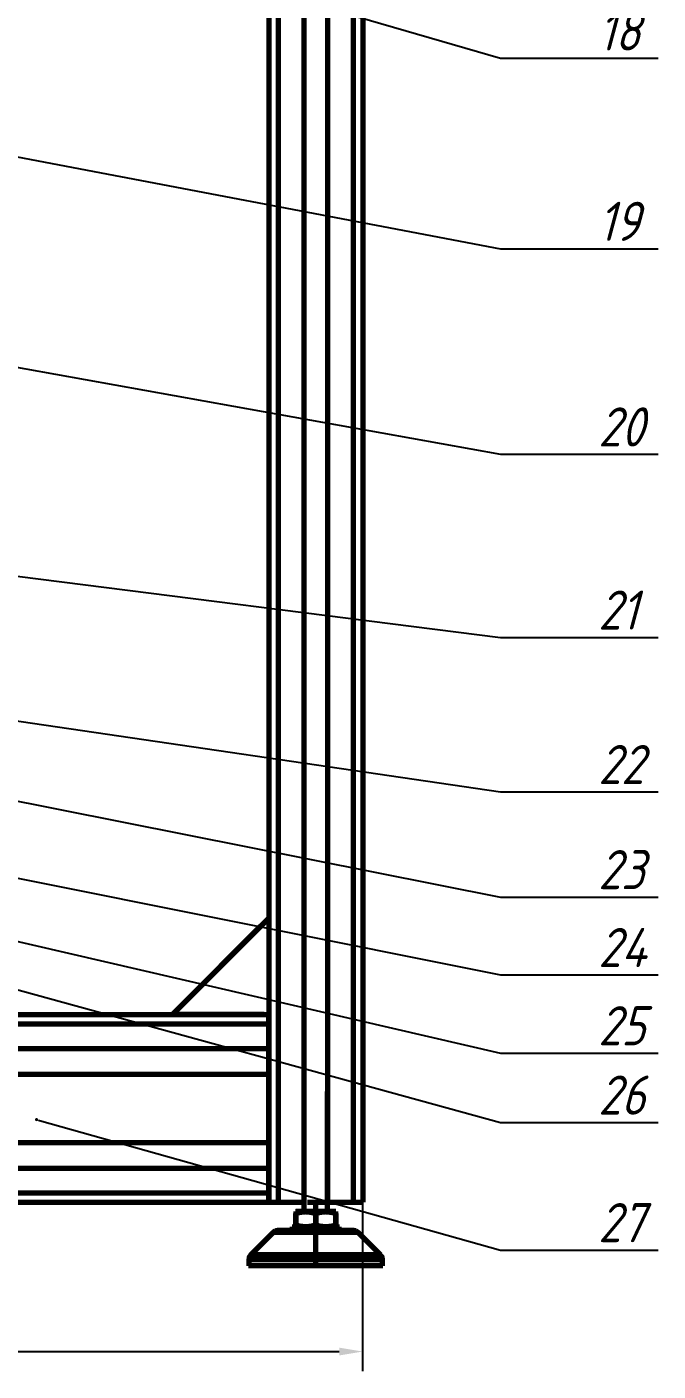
# Model space of a CAD drawing. Header units: millimetres. Extents: x 0 to 1189, y 0 to 1154.
# Drawn here: x 428.7 to 509.3, y 337.6 to 509.3 of the extents above; entities that cross this region are included whole.
import ezdxf
from ezdxf import colors
from ezdxf.entities.mleader import LeaderData, LeaderLine
from ezdxf.math import Vec2, Vec3

# ---------------------------------------------------------------- set-up
doc = ezdxf.new("R2010")
doc.units = ezdxf.units.MM
doc.layers.add('1', color=7, linetype='Continuous', true_color=0xffffff)
doc.layers.add('c粗实线', color=250, linetype='Continuous', lineweight=70)
doc.styles.add('数字', font='gbeitc.shx', dxfattribs={"bigfont": 'gbcbig.shx'})
doc.dimstyles.new('2：1比例标注', dxfattribs={"dimtxt": 3.5, "dimasz": 3, "dimexe": 2.5, "dimexo": 0, "dimgap": 0.09, "dimtad": 1, "dimdec": 4, "dimlfac": 3.333333, "dimdsep": 46, "dimtxsty": '数字', "dimcen": 2.5, "dimadec": 0, "dimazin": 0, "dimtfac": 1, "dimtdec": 4, "dimtmove": 0, "dimatfit": 3, "dimfxl": 1, "dimtolj": 1, "dimtzin": 0, "dimarcsym": 0})

# ---------------------------------------------------------------- blocks, each defined once
blk = doc.blocks.new('_Dot')
at = {"color": 0, "linetype": 'ByBlock', "lineweight": -2}
blk.add_line((-0.5, 0), (-1, 0), dxfattribs=at)
at = {"color": 0, "linetype": 'ByBlock', "lineweight": 35, "const_width": 0.5}
blk.add_lwpolyline([(-0.25, 0, 1), (0.25, 0, 1)], format="xyb", close=True, dxfattribs=at)
blk = doc.blocks.new('*D71')
at = {"color": 0, "linetype": 'Continuous', "lineweight": -2, "transparency": 16777216}
for p, q in [((177.56, 359.18), (177.56, 337.61)), ((471.56, 359.18), (471.56, 337.61)), ((180.56, 340.11), (468.56, 340.11))]:
    blk.add_line(p, q, dxfattribs=at)
at = {"color": 0, "linetype": 'Continuous', "lineweight": 70, "transparency": 16777216}
for points in [[(180.56, 340.61), (180.56, 339.61), (177.56, 340.11)], [(468.56, 340.61), (468.56, 339.61), (471.56, 340.11)]]:
    blk.add_solid(points, dxfattribs=at)
at = {"layer": 'Defpoints', "color": 0, "linetype": 'Continuous', "lineweight": 70, "transparency": 16777216}
for p in [(177.56, 359.18), (471.56, 359.18), (471.56, 340.11)]:
    blk.add_point(p, dxfattribs=at)
at = {"color": 0, "linetype": 'Continuous', "lineweight": 35, "transparency": 16777216, "insert": (324.56, 341.95), "char_height": 3.5, "attachment_point": 5, "style": '数字'}
blk.add_mtext('\\A1;980', dxfattribs=at)

msp = doc.modelspace()

# ---------------------------------------------------------------- linework, layer by layer
at = {"layer": '1', "color": 18, "linetype": 'Continuous', "lineweight": 70, "true_color": 0x000000}
for p, q in [((459.564091, 779.181232), (459.564238, 359.181232)), ((460.764091, 779.181232), (460.764238, 359.181232)), ((464.064091, 779.181232), (464.064238, 359.181232)), ((467.064091, 779.181232), (467.064238, 359.181232)), ((470.364091, 779.181232), (470.364238, 359.181232)), ((471.564091, 779.181232), (471.564238, 359.181232)), ((459.564225, 395.482166), (447.263292, 383.181228)), ((448.314229, 384.231214), (458.51422, 394.431214)), ((189.564229, 383.18114), (459.564229, 383.181232)), ((458.964229, 383.181214), (447.714229, 383.181214)), ((189.564229, 381.98114), (459.564229, 381.981232)), ((459.564229, 378.831232), (459.564229, 381.981232)), ((189.564229, 378.83114), (459.564229, 378.831232)), ((459.564229, 376.523297), (459.564229, 377.839148)), ((189.564229, 375.53114), (459.564229, 375.531232)), ((459.564238, 366.831232), (459.564229, 375.531232)), ((464.064229, 373.337647), (464.064238, 357.981232)), ((467.064238, 357.981232), (467.064229, 373.337647)), ((189.564238, 366.83114), (459.564238, 366.831232)), ((459.564238, 364.523316), (459.564238, 365.839148)), ((189.564238, 363.53114), (459.564238, 363.531232)), ((459.564238, 360.381232), (459.564238, 363.531232)), ((189.564238, 360.38114), (459.564238, 360.381232)), ((189.564238, 359.18114), (459.564238, 359.181232)), ((460.764238, 359.181232), (464.064238, 359.181232)), ((464.496953, 359.181232), (466.631523, 359.181232)), ((463.01422, 357.753467), (463.01422, 356.258997)), ((463.014229, 357.753467), (463.01422, 357.753467)), ((463.014229, 357.753467), (463.014238, 357.753467)), ((463.014229, 356.258997), (463.014229, 357.753467)), ((463.014238, 357.75347), (463.014238, 356.258982)), ((463.014238, 357.753467), (463.014238, 356.258979)), ((465.564229, 357.753467), (465.564229, 356.258997)), ((465.564238, 357.753467), (465.564229, 357.753467)), ((465.564238, 357.75347), (465.564238, 357.981217)), ((465.564238, 357.75347), (465.564238, 356.258982)), ((465.564247, 357.753467), (465.564238, 357.753467)), ((465.564247, 357.753467), (465.564238, 357.753467)), ((465.564238, 356.258997), (465.564238, 357.753467)), ((465.564247, 356.258997), (465.564247, 357.753467)), ((468.114238, 357.75347), (468.114238, 356.258982)), ((468.114238, 357.75347), (468.114238, 356.258982)), ((468.114247, 357.753452), (468.114247, 356.258982)), ((468.114256, 356.258982), (468.114256, 357.753452)), ((460.41761, 355.512714), (460.12563, 355.317615)), ((463.014229, 356.258997), (463.01422, 356.258997)), ((465.564229, 356.258997), (465.564238, 356.258979)), ((465.564238, 356.258997), (465.564229, 356.258997)), ((465.564247, 356.258997), (465.564238, 356.258997)), ((465.564238, 356.031217), (465.564238, 356.258982)), ((465.564238, 356.031217), (465.564238, 355.281217)), ((468.114247, 356.258982), (468.114238, 356.258982)), ((471.002837, 355.317615), (470.710857, 355.512714)), ((460.12563, 355.317615), (457.277846, 352.469831)), ((465.564238, 352.469831), (465.564238, 355.317615)), ((473.85063, 352.469831), (471.002837, 355.317615)), ((457.014238, 351.833429), (457.014238, 351.081214)), ((465.564238, 351.081232), (465.564238, 351.833429)), ((474.114238, 351.081232), (474.114238, 351.833429))]:
    msp.add_line(p, q, dxfattribs=at)
for points, knots in [([(459.564229, 381.981232), (459.564229, 382.440442), (459.564229, 382.829743), (459.564229, 383.089881), (459.564229, 383.181232)], [0, 0, 0.2499955879, 0.4999937357, 0.7499986639, 1, 1]), ([(459.564229, 378.381232), (459.564229, 378.415473), (459.564229, 378.513031), (459.564229, 378.659021), (459.564229, 378.831232)], [0, 0, 0.2499975128, 0.50000235, 0.7499999448, 1, 1]), ([(459.564229, 377.839148), (459.564229, 378.216345), (459.564229, 378.55531)], [0, 0, 0.4999953776, 1, 1]), ([(459.564229, 375.807135), (459.564229, 376.1461), (459.564229, 376.523297)], [0, 0, 0.5000046224, 1, 1]), ([(459.564229, 375.531232), (459.564229, 375.703424), (459.564229, 375.849414), (459.564229, 375.946973), (459.564229, 375.981232)], [0, 0, 0.2499796058, 0.4999823218, 0.7499922804, 1, 1]), ([(459.564238, 366.381232), (459.564238, 366.415473), (459.564238, 366.513031), (459.564238, 366.659021), (459.564238, 366.831232)], [0, 0, 0.2499975128, 0.50000235, 0.7499999448, 1, 1]), ([(459.564238, 365.839148), (459.564238, 366.216345), (459.564238, 366.55531)], [0, 0, 0.4999953776, 1, 1]), ([(459.564238, 363.807135), (459.564238, 364.1461), (459.564238, 364.523316)], [0, 0, 0.4999927944, 1, 1]), ([(459.564238, 363.531232), (459.564238, 363.703424), (459.564238, 363.849414), (459.564238, 363.946973), (459.564238, 363.981232)], [0, 0, 0.2499796058, 0.4999823218, 0.7499922804, 1, 1]), ([(459.564238, 359.181232), (459.564238, 359.272565), (459.564238, 359.532703), (459.564238, 359.922003), (459.564238, 360.381232)], [0, 0, 0.2499975084, 0.5000005162, 0.7499967435, 1, 1]), ([(459.564238, 359.181232), (459.65558, 359.181232), (459.915709, 359.181232), (460.305019, 359.181232), (460.764238, 359.181232)], [0, 0, 0.2499990851, 0.5, 0.7500009149, 1, 1]), ([(464.064238, 359.181232), (464.179045, 359.181232), (464.276366, 359.181232), (464.341395, 359.181232), (464.364238, 359.181232)], [0, 0, 0.2500047905, 0.5000035246, 0.7499913946, 1, 1]), ([(466.631523, 359.181232), (467.20554, 359.181232), (467.69218, 359.181232)], [0, 0, 0.4999955959, 1, 1]), ([(466.764238, 359.181232), (466.787071, 359.181232), (466.852101, 359.181232), (466.949431, 359.181232), (467.064238, 359.181232)], [0, 0, 0.2500016798, 0.4999864393, 0.7499983202, 1, 1]), ([(470.364238, 359.181232), (470.823457, 359.181232), (471.212767, 359.181232), (471.472896, 359.181232), (471.564238, 359.181232)], [0, 0, 0.2499990851, 0.5, 0.7500009149, 1, 1]), ([(463.014238, 357.981217), (463.014238, 357.925352), (463.014238, 357.885746), (463.014238, 357.75347)], [0, 0, 0.4762027084, 0.6284121858, 1, 1]), ([(463.014238, 357.75347), (463.481139, 357.885746), (463.675047, 357.925352), (464.289238, 357.981217)], [0, 0, 0.3715908177, 0.5237966397, 1, 1]), ([(464.289238, 357.981217), (463.614256, 357.981217), (463.166197, 357.981217), (463.014238, 357.981217)], [0, 0, 0.3313542207, 0.6686458517, 1, 1]), ([(465.564238, 357.981217), (464.90038, 357.981217), (464.289238, 357.981217)], [0, 0, 0.5029829884, 1, 1]), ([(464.289238, 357.981217), (464.903429, 357.925352), (465.564238, 357.75347)], [0, 0, 0.4763137433, 1, 1]), ([(466.839238, 357.981217), (466.228096, 357.981217), (465.564238, 357.981217)], [0, 0, 0.4970170116, 1, 1]), ([(465.564238, 357.75347), (466.225047, 357.925352), (466.839238, 357.981217)], [0, 0, 0.5236862567, 1, 1]), ([(468.114238, 357.981217), (467.96227, 357.981217), (467.51421, 357.981217), (466.839238, 357.981217)], [0, 0, 0.3313554215, 0.668647743, 1, 1]), ([(466.839238, 357.981217), (467.453429, 357.925352), (467.647337, 357.885746), (468.114238, 357.75347)], [0, 0, 0.4762033603, 0.6284091823, 1, 1]), ([(468.114238, 357.75347), (468.114238, 357.885746), (468.114238, 357.925352), (468.114238, 357.981217)], [0, 0, 0.3715878142, 0.5237972916, 1, 1]), ([(465.564238, 355.581232), (464.937422, 355.581232), (464.321336, 355.581232), (463.726509, 355.581232), (463.16313, 355.581232), (462.64084, 355.581232), (462.168565, 355.581232), (461.75439, 355.581232), (461.4054, 355.581232), (461.127574, 355.581232), (460.925664, 355.581232), (460.803111, 355.581232), (460.762031, 355.581232), (460.41761, 355.512714)], [0, 0, 0.0796240617, 0.1592476453, 0.2388718792, 0.318495684, 0.3981192643, 0.4777432411, 0.5573672179, 0.6369907982, 0.716614603, 0.7962388369, 0.8758624204, 0.9554864822, 1, 1]), ([(462.564238, 356.031217), (462.792598, 356.031217), (463.442915, 356.031217), (464.416185, 356.031217), (465.564238, 356.031217)], [0, 0, 0.2500003379, 0.5, 0.7499996621, 1, 1]), ([(463.014238, 356.258982), (463.014238, 356.126688), (463.014238, 356.087101), (463.014238, 356.031217)], [0, 0, 0.371590085, 0.5237971618, 1, 1]), ([(464.289238, 356.031217), (463.675047, 356.087101), (463.481139, 356.126688), (463.014238, 356.258982)], [0, 0, 0.4762034901, 0.6284069114, 1, 1]), ([(465.564238, 356.258982), (464.903429, 356.087101), (464.289238, 356.031217)], [0, 0, 0.5236857524, 1, 1]), ([(466.839238, 356.031217), (466.225047, 356.087101), (465.564238, 356.258982)], [0, 0, 0.4763142476, 1, 1]), ([(465.564238, 356.031217), (466.712291, 356.031217), (467.685561, 356.031217), (468.335878, 356.031217), (468.564238, 356.031217)], [0, 0, 0.2500003379, 0.5, 0.7499996621, 1, 1]), ([(470.710857, 355.512714), (470.325365, 355.581232), (470.202812, 355.581232), (470.000902, 355.581232), (469.723067, 355.581232), (469.374086, 355.581232), (468.95991, 355.581232), (468.487636, 355.581232), (467.965346, 355.581232), (467.401967, 355.581232), (466.807139, 355.581232), (466.191054, 355.581232), (465.564238, 355.581232)], [0, 0, 0.0966231974, 0.1787480921, 0.2608736577, 0.3429993101, 0.4251235365, 0.5072488369, 0.5893741372, 0.6714990287, 0.7536241517, 0.8357497173, 0.917874612, 1, 1]), ([(470.710857, 355.512714), (470.366444, 355.581232), (470.325365, 355.581232), (470.202812, 355.581232), (470.000902, 355.581232), (469.723067, 355.581232), (469.374086, 355.581232), (468.95991, 355.581232), (468.487636, 355.581232), (467.965346, 355.581232), (467.401967, 355.581232), (466.807139, 355.581232), (466.191054, 355.581232), (465.564238, 355.581232)], [0, 0, 0.0445124361, 0.124136599, 0.2037602836, 0.2833846186, 0.3630090378, 0.4426320745, 0.5222561523, 0.6018802302, 0.6815039116, 0.7611278175, 0.8407521525, 0.9203758372, 1, 1]), ([(465.564238, 355.317615), (465.564238, 355.512714), (465.564238, 355.581232)], [0, 0, 0.5000068082, 1, 1]), ([(468.114238, 356.258982), (467.647337, 356.126707), (467.453429, 356.087101), (466.839238, 356.031217)], [0, 0, 0.37159046, 0.5237961354, 1, 1]), ([(468.114238, 356.031217), (468.114238, 356.087101), (468.114238, 356.126707), (468.114238, 356.258982)], [0, 0, 0.4762032127, 0.6284125436, 1, 1]), ([(465.564238, 355.317615), (464.854356, 355.317615), (464.156624, 355.317615), (463.48297, 355.317615), (462.844939, 355.317615), (462.253426, 355.317615), (461.718565, 355.317615), (461.249504, 355.317615), (460.854271, 355.317615), (460.539622, 355.317615), (460.310951, 355.317615), (460.172146, 355.317615)], [0, 0, 0.0909072531, 0.1818143101, 0.2727219089, 0.3636283141, 0.4545355944, 0.5454426053, 0.6363496162, 0.7272568965, 0.8181643509, 0.9090708419, 1, 1]), ([(470.956321, 355.317615), (471.002837, 355.317615), (470.956309, 355.317615), (470.817525, 355.317615), (470.588853, 355.317615), (470.274205, 355.317615), (469.878972, 355.317615), (469.40991, 355.317615), (468.87505, 355.317615), (468.283537, 355.317615), (467.645497, 355.317615), (466.971852, 355.317615), (466.274119, 355.317615), (465.564238, 355.317615)], [0, 0, 0.0769060759, 0.1538307228, 0.2307550106, 0.3076790125, 0.3846038296, 0.4615284995, 0.5384529414, 0.6153773833, 0.6923020532, 0.7692268703, 0.8461508722, 0.9230753532, 1, 1]), ([(457.277846, 352.469831), (457.082747, 352.177851), (457.014238, 351.833429)], [0, 0, 0.499996268, 1, 1]), ([(465.564238, 352.469831), (464.482643, 352.469831), (463.41956, 352.469831), (462.393172, 352.469831), (461.421037, 352.469831), (460.519801, 352.469831), (459.704872, 352.469831), (458.990202, 352.469831), (458.388005, 352.469831), (457.908607, 352.469831), (457.560194, 352.469831), (457.348735, 352.469831), (457.277846, 352.469831), (457.348717, 352.469831)], [0, 0, 0.0769247775, 0.1538491482, 0.2307736778, 0.3076982794, 0.3846225355, 0.461547408, 0.5384718521, 0.6153964692, 0.6923210708, 0.7692456004, 0.8461699711, 0.9230947486, 1, 1]), ([(465.564238, 351.833429), (465.564238, 352.177851), (465.564238, 352.469831)], [0, 0, 0.500003732, 1, 1]), ([(473.779759, 352.469831), (473.779741, 352.469831), (473.568281, 352.469831), (473.219868, 352.469831), (472.740471, 352.469831), (472.138283, 352.469831), (471.423604, 352.469831), (470.608675, 352.469831), (469.707439, 352.469831), (468.735304, 352.469831), (467.708916, 352.469831), (466.645833, 352.469831), (465.564238, 352.469831)], [0, 0, 0.0000231731, 0.0909299466, 0.181836908, 0.2727439545, 0.3636505927, 0.4545579593, 0.545465326, 0.6363719642, 0.7272790107, 0.818185972, 0.9090927456, 1, 1]), ([(474.114238, 351.833429), (474.045729, 352.177851), (473.85063, 352.469831)], [0, 0, 0.500003732, 1, 1]), ([(465.564238, 351.081232), (463.351335, 351.081232), (461.289238, 351.081232), (459.51848, 351.081232), (458.159718, 351.081214), (457.305577, 351.081214), (457.014238, 351.081214)], [0, 0, 0.1666667542, 0.33333325, 0.5, 0.66666675, 0.8333332458, 1, 1]), ([(465.564238, 351.833429), (464.448238, 351.833429), (463.351335, 351.833429), (462.292299, 351.833429), (461.289238, 351.833429), (460.359328, 351.833429), (459.51848, 351.833429), (458.781068, 351.833429), (458.159718, 351.833429), (457.665068, 351.833429), (457.305577, 351.833429), (457.087389, 351.833429), (457.014238, 351.833429), (457.08737, 351.833429)], [0, 0, 0.0769246588, 0.1538489917, 0.230773352, 0.30769808, 0.3846227769, 0.4615468013, 0.5384717143, 0.6153964111, 0.6923211391, 0.769245297, 0.8461697528, 0.9230944116, 1, 1]), ([(474.041105, 351.833429), (474.114238, 351.833429), (474.041087, 351.833429), (473.822908, 351.833429), (473.463408, 351.833429), (472.968758, 351.833429), (472.347407, 351.833429), (471.610005, 351.833429), (470.769148, 351.833429), (469.839238, 351.833429), (468.836186, 351.833429), (467.777141, 351.833429), (466.680238, 351.833429), (465.564238, 351.833429)], [0, 0, 0.0769055754, 0.1538302211, 0.230754541, 0.3076788883, 0.3846036033, 0.4615282871, 0.5384527719, 0.6153772568, 0.6923019405, 0.7692260907, 0.8461510343, 0.9230753542, 1, 1]), ([(474.114238, 351.081232), (473.822908, 351.081232), (472.968758, 351.081232), (471.610005, 351.081232), (469.839238, 351.081232), (467.777141, 351.081232), (465.564238, 351.081232)], [0, 0, 0.1666666152, 0.3333333229, 0.4999996069, 0.6666668495, 0.8333332956, 1, 1])]:
    msp.add_open_spline(points, degree=1, knots=knots, dxfattribs=at)
for points in [[(465.564238, 357.981217), (465.564237, 359.181418)], [(467.064238, 359.181232), (470.364238, 359.181232)], [(462.564238, 356.031232), (462.564238, 355.581244)], [(468.564238, 355.581244), (468.564238, 356.031232)]]:
    msp.add_open_spline(points, degree=1, dxfattribs=at)

# ---------------------------------------------------------------- dimensions: what is measured, and where the dimension line sits
at = {"color": 18, "linetype": 'Continuous', "lineweight": 35, "true_color": 0x000000}
dim = msp.add_aligned_dim(p1=(177.564238, 359.181137), p2=(471.564238, 359.181232), distance=-19.06945, dimstyle='2：1比例标注', dxfattribs=at)
dim.commit()
dim.dimension.update_dxf_attribs({"geometry": '*D71', "text_midpoint": (324.564238, 341.951782)})

# ---------------------------------------------------------------- leaders
ml = msp.add_multileader_mtext('Standard', dxfattribs=at)
ml.set_content('27', color=(0, 0, 0), style='数字')
ml.set_leader_properties()
ml.set_arrow_properties(name='DOT')
ml.build(insert=Vec2(0, 0))
ml.multileader.update_dxf_attribs({"text_left_attachment_type": 6, "text_right_attachment_type": 6, "dogleg_length": 1, "arrow_head_size": 0.4})
ctx = ml.context
ctx.base_point, ctx.char_height, ctx.arrow_head_size, ctx.landing_gap_size, ctx.plane_origin = Vec3(501.562272, 353.081716), 5, 0.4, 0.09, Vec3(429.902201, 369.739288)
ctx.left_attachment, ctx.right_attachment = 6, 6
notes = []
notes.append((ctx, [(0, (1, 1, 0), (500.562272, 353.081716), (1, 0), 1, [(0, [(429.902201, 369.739288), (489.147956, 353.081716)], 0, [])])]))
ctx.mtext.insert, ctx.mtext.flow_direction = Vec3(501.652272, 359.081716), 5
at = {"layer": 'c粗实线', "color": 18, "lineweight": 35, "ltscale": 0.1, "true_color": 0x000000}
ml = msp.add_multileader_mtext('Standard', dxfattribs=at)
ml.set_content('18', color=(0, 0, 0), style='数字')
ml.set_leader_properties()
ml.set_arrow_properties(name='DOT')
ml.build(insert=Vec2(0, 0))
ml.multileader.update_dxf_attribs({"text_left_attachment_type": 6, "text_right_attachment_type": 6, "dogleg_length": 1, "arrow_head_size": 0.4})
ctx = ml.context
ctx.base_point, ctx.char_height, ctx.arrow_head_size, ctx.landing_gap_size, ctx.plane_origin = Vec3(501.562272, 505.317091), 5, 0.4, 0.09, Vec3(386.767207, 532.07768)
ctx.left_attachment, ctx.right_attachment = 6, 6
notes.append((ctx, [(0, (1, 1, 0), (500.562272, 505.317091), (1, 0), 1, [(0, [(394.615409, 532.854959), (489.147956, 505.317091)], 0, [])])]))
ctx.mtext.insert, ctx.mtext.flow_direction = Vec3(501.652272, 511.317091), 5
ml = msp.add_multileader_mtext('Standard', dxfattribs=at)
ml.set_content('19', color=(0, 0, 0), style='数字')
ml.set_leader_properties()
ml.set_arrow_properties(name='DOT')
ml.build(insert=Vec2(0, 0))
ml.multileader.update_dxf_attribs({"text_left_attachment_type": 6, "text_right_attachment_type": 6, "dogleg_length": 1, "arrow_head_size": 0.4})
ctx = ml.context
ctx.base_point, ctx.char_height, ctx.arrow_head_size, ctx.landing_gap_size, ctx.plane_origin = Vec3(501.562272, 480.991596), 5, 0.4, 0.09, Vec3(385.787922, 500.621667)
ctx.left_attachment, ctx.right_attachment = 6, 6
notes.append((ctx, [(0, (1, 1, 0), (500.562272, 480.991596), (1, 0), 1, [(0, [(385.787922, 500.621667), (489.147956, 480.991596)], 0, [])])]))
ctx.mtext.insert, ctx.mtext.flow_direction = Vec3(501.652272, 486.991596), 5
ml = msp.add_multileader_mtext('Standard', dxfattribs=at)
ml.set_content('20', color=(0, 0, 0), style='数字')
ml.set_leader_properties()
ml.set_arrow_properties(name='DOT')
ml.build(insert=Vec2(0, 0))
ml.multileader.update_dxf_attribs({"text_left_attachment_type": 6, "text_right_attachment_type": 6, "dogleg_length": 1, "arrow_head_size": 0.4})
ctx = ml.context
ctx.base_point, ctx.char_height, ctx.arrow_head_size, ctx.landing_gap_size, ctx.plane_origin = Vec3(501.562272, 454.727957), 5, 0.4, 0.09, Vec3(342.714213, 481.082442)
ctx.left_attachment, ctx.right_attachment = 6, 6
notes.append((ctx, [(0, (1, 1, 0), (500.562272, 454.727957), (1, 0), 1, [(0, [(342.714213, 481.082442), (489.147956, 454.727957)], 0, [])])]))
ctx.mtext.insert, ctx.mtext.flow_direction = Vec3(501.652272, 460.727957), 5
ml = msp.add_multileader_mtext('Standard', dxfattribs=at)
ml.set_content('21', color=(0, 0, 0), style='数字')
ml.set_leader_properties()
ml.set_arrow_properties(name='DOT')
ml.build(insert=Vec2(0, 0))
ml.multileader.update_dxf_attribs({"text_left_attachment_type": 6, "text_right_attachment_type": 6, "dogleg_length": 1, "arrow_head_size": 0.4})
ctx = ml.context
ctx.base_point, ctx.char_height, ctx.arrow_head_size, ctx.landing_gap_size, ctx.plane_origin = Vec3(501.562272, 431.329158), 5, 0.4, 0.09, Vec3(356.192938, 448.711649)
ctx.left_attachment, ctx.right_attachment = 6, 6
notes.append((ctx, [(0, (1, 1, 0), (500.562272, 431.329158), (1, 0), 1, [(0, [(355.98114, 448.257111), (489.147956, 431.329158)], 0, [])])]))
ctx.mtext.insert, ctx.mtext.flow_direction = Vec3(501.652272, 437.329158), 5
ml = msp.add_multileader_mtext('Standard', dxfattribs=at)
ml.set_content('22', color=(0, 0, 0), style='数字')
ml.set_leader_properties()
ml.set_arrow_properties(name='DOT')
ml.build(insert=Vec2(0, 0))
ml.multileader.update_dxf_attribs({"text_left_attachment_type": 6, "text_right_attachment_type": 6, "dogleg_length": 1, "arrow_head_size": 0.4})
ctx = ml.context
ctx.base_point, ctx.char_height, ctx.arrow_head_size, ctx.landing_gap_size, ctx.plane_origin = Vec3(501.562272, 411.598431), 5, 0.4, 0.09, Vec3(340.938753, 433.228828)
ctx.left_attachment, ctx.right_attachment = 6, 6
notes.append((ctx, [(0, (1, 1, 0), (500.562272, 411.598431), (1, 0), 1, [(0, [(340.739024, 433.427825), (489.147956, 411.598431)], 0, [])])]))
ctx.mtext.insert, ctx.mtext.flow_direction = Vec3(501.652272, 417.598431), 5
ml = msp.add_multileader_mtext('Standard', dxfattribs=at)
ml.set_content('23', color=(0, 0, 0), style='数字')
ml.set_leader_properties()
ml.set_arrow_properties(name='DOT')
ml.build(insert=Vec2(0, 0))
ml.multileader.update_dxf_attribs({"text_left_attachment_type": 6, "text_right_attachment_type": 6, "dogleg_length": 1, "arrow_head_size": 0.4})
ctx = ml.context
ctx.base_point, ctx.char_height, ctx.arrow_head_size, ctx.landing_gap_size, ctx.plane_origin = Vec3(501.562272, 398.177267), 5, 0.4, 0.09, Vec3(342.87403, 427.249366)
ctx.left_attachment, ctx.right_attachment = 6, 6
notes.append((ctx, [(0, (1, 1, 0), (500.562272, 398.177267), (1, 0), 1, [(0, [(342.87403, 427.249366), (489.147956, 398.177267)], 0, [])])]))
ctx.mtext.insert, ctx.mtext.flow_direction = Vec3(501.652272, 404.177267), 5
ml = msp.add_multileader_mtext('Standard', dxfattribs=at)
ml.set_content('24', color=(0, 0, 0), style='数字')
ml.set_leader_properties()
ml.set_arrow_properties(name='DOT')
ml.build(insert=Vec2(0, 0))
ml.multileader.update_dxf_attribs({"text_left_attachment_type": 6, "text_right_attachment_type": 6, "dogleg_length": 1, "arrow_head_size": 0.4})
ctx = ml.context
ctx.base_point, ctx.char_height, ctx.arrow_head_size, ctx.landing_gap_size, ctx.plane_origin = Vec3(501.562272, 388.222224), 5, 0.4, 0.09, Vec3(340.892825, 417.950984)
ctx.left_attachment, ctx.right_attachment = 6, 6
notes.append((ctx, [(0, (1, 1, 0), (500.562272, 388.222224), (1, 0), 1, [(0, [(340.892825, 417.950984), (489.147956, 388.222224)], 0, [])])]))
ctx.mtext.insert, ctx.mtext.flow_direction = Vec3(501.652272, 394.222224), 5
ml = msp.add_multileader_mtext('Standard', dxfattribs=at)
ml.set_content('25', color=(0, 0, 0), style='数字')
ml.set_leader_properties()
ml.set_arrow_properties(name='DOT')
ml.build(insert=Vec2(0, 0))
ml.multileader.update_dxf_attribs({"text_left_attachment_type": 6, "text_right_attachment_type": 6, "dogleg_length": 1, "arrow_head_size": 0.4})
ctx = ml.context
ctx.base_point, ctx.char_height, ctx.arrow_head_size, ctx.landing_gap_size, ctx.plane_origin = Vec3(501.562272, 378.236369), 5, 0.4, 0.09, Vec3(343.229243, 412.005466)
ctx.left_attachment, ctx.right_attachment = 6, 6
notes.append((ctx, [(0, (1, 1, 0), (500.562272, 378.236369), (1, 0), 1, [(0, [(343.229243, 412.005466), (489.147956, 378.236369)], 0, [])])]))
ctx.mtext.insert, ctx.mtext.flow_direction = Vec3(501.652272, 384.236369), 5
ml = msp.add_multileader_mtext('Standard', dxfattribs=at)
ml.set_content('26', color=(0, 0, 0), style='数字')
ml.set_leader_properties()
ml.set_arrow_properties(name='DOT')
ml.build(insert=Vec2(0, 0))
ml.multileader.update_dxf_attribs({"text_left_attachment_type": 6, "text_right_attachment_type": 6, "dogleg_length": 1, "arrow_head_size": 0.4})
ctx = ml.context
ctx.base_point, ctx.char_height, ctx.arrow_head_size, ctx.landing_gap_size, ctx.plane_origin = Vec3(501.562272, 369.37633), 5, 0.4, 0.09, Vec3(418.09761, 388.894316)
ctx.left_attachment, ctx.right_attachment = 6, 6
notes.append((ctx, [(0, (1, 1, 0), (500.562272, 369.37633), (1, 0), 1, [(0, [(418.09761, 388.894316), (489.147956, 369.37633)], 0, [])])]))
ctx.mtext.insert, ctx.mtext.flow_direction = Vec3(501.652272, 375.37633), 5
for ctx, leaders in notes:
    for number, flags, end, landing, length, lines in leaders:
        leader = LeaderData()
        leader.index, (leader.has_last_leader_line, leader.has_dogleg_vector, leader.attachment_direction) = number, flags
        leader.last_leader_point, leader.dogleg_vector, leader.dogleg_length = Vec3(end), Vec3(landing), length
        for number, points, colour, breaks in lines:
            line = LeaderLine()
            line.index, line.vertices, line.color, line.breaks = number, Vec3.list(points), colors.encode_raw_color(colour), breaks
            leader.lines.append(line)
        ctx.leaders.append(leader)

doc.saveas('drawing.dxf')
